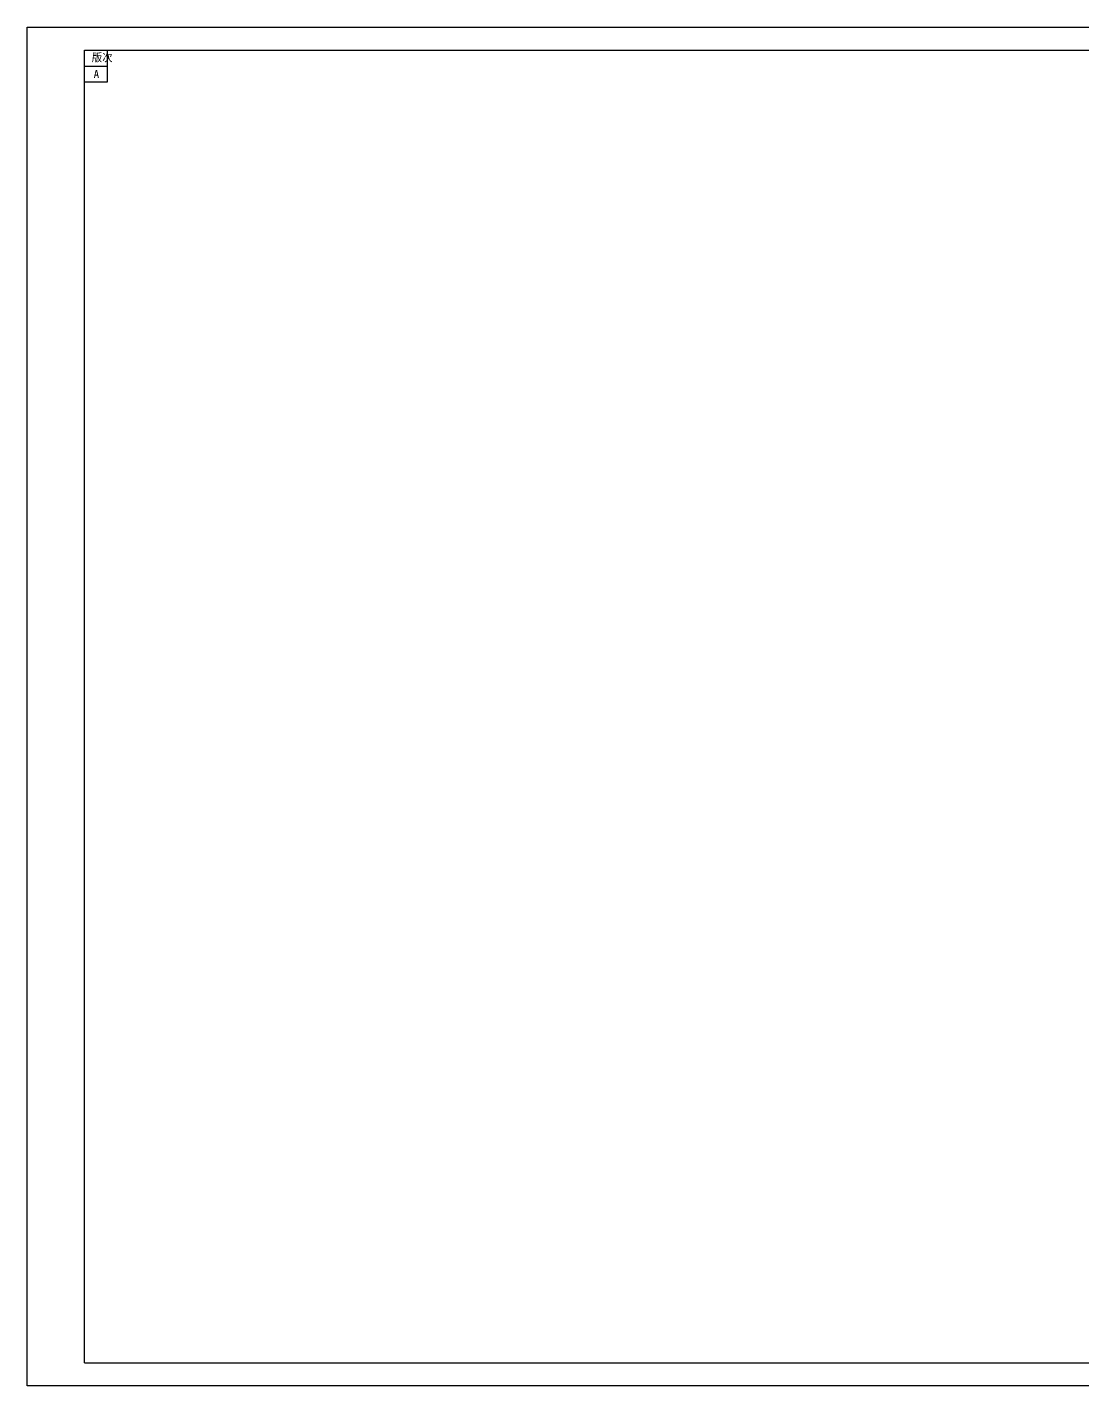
# Model space of a CAD drawing. Header units: metres. Extents: x -360 to 953, y -104 to 718.
# Drawn here: x -360 to 101, y -104 to 490 of the extents above; entities that cross this region are included whole.
import ezdxf

# ---------------------------------------------------------------- set-up
doc = ezdxf.new("R2010")
doc.units = ezdxf.units.M

msp = doc.modelspace()

# ---------------------------------------------------------------- linework, layer by layer
for p, q in [((-335.25, 465.8), (-335.25, 479.8)), ((-335.25, 479.8), (-325.25, 479.8)), ((-335.25, 479.8), (470.75, 479.8)), ((-335.25, -94.2), (-335.25, 479.8)), ((-325.25, 479.8), (-325.25, 465.8)), ((-335.25, 472.8), (-325.25, 472.8)), ((-325.25, 465.8), (-335.25, 465.8)), ((-335.25, -94.2), (470.75, -94.2))]:
    msp.add_line(p, q)
msp.add_lwpolyline([(-360.25, 489.8), (480.75, 489.8), (480.75, -104.2), (-360.25, -104.2)], close=True)

# ---------------------------------------------------------------- texts
for s, p in [('版次', (-332.02, 474.81)), ('A', (-331.18, 467.55))]:
    msp.add_text(s, height=3.5).set_placement(p)

doc.saveas('drawing.dxf')
